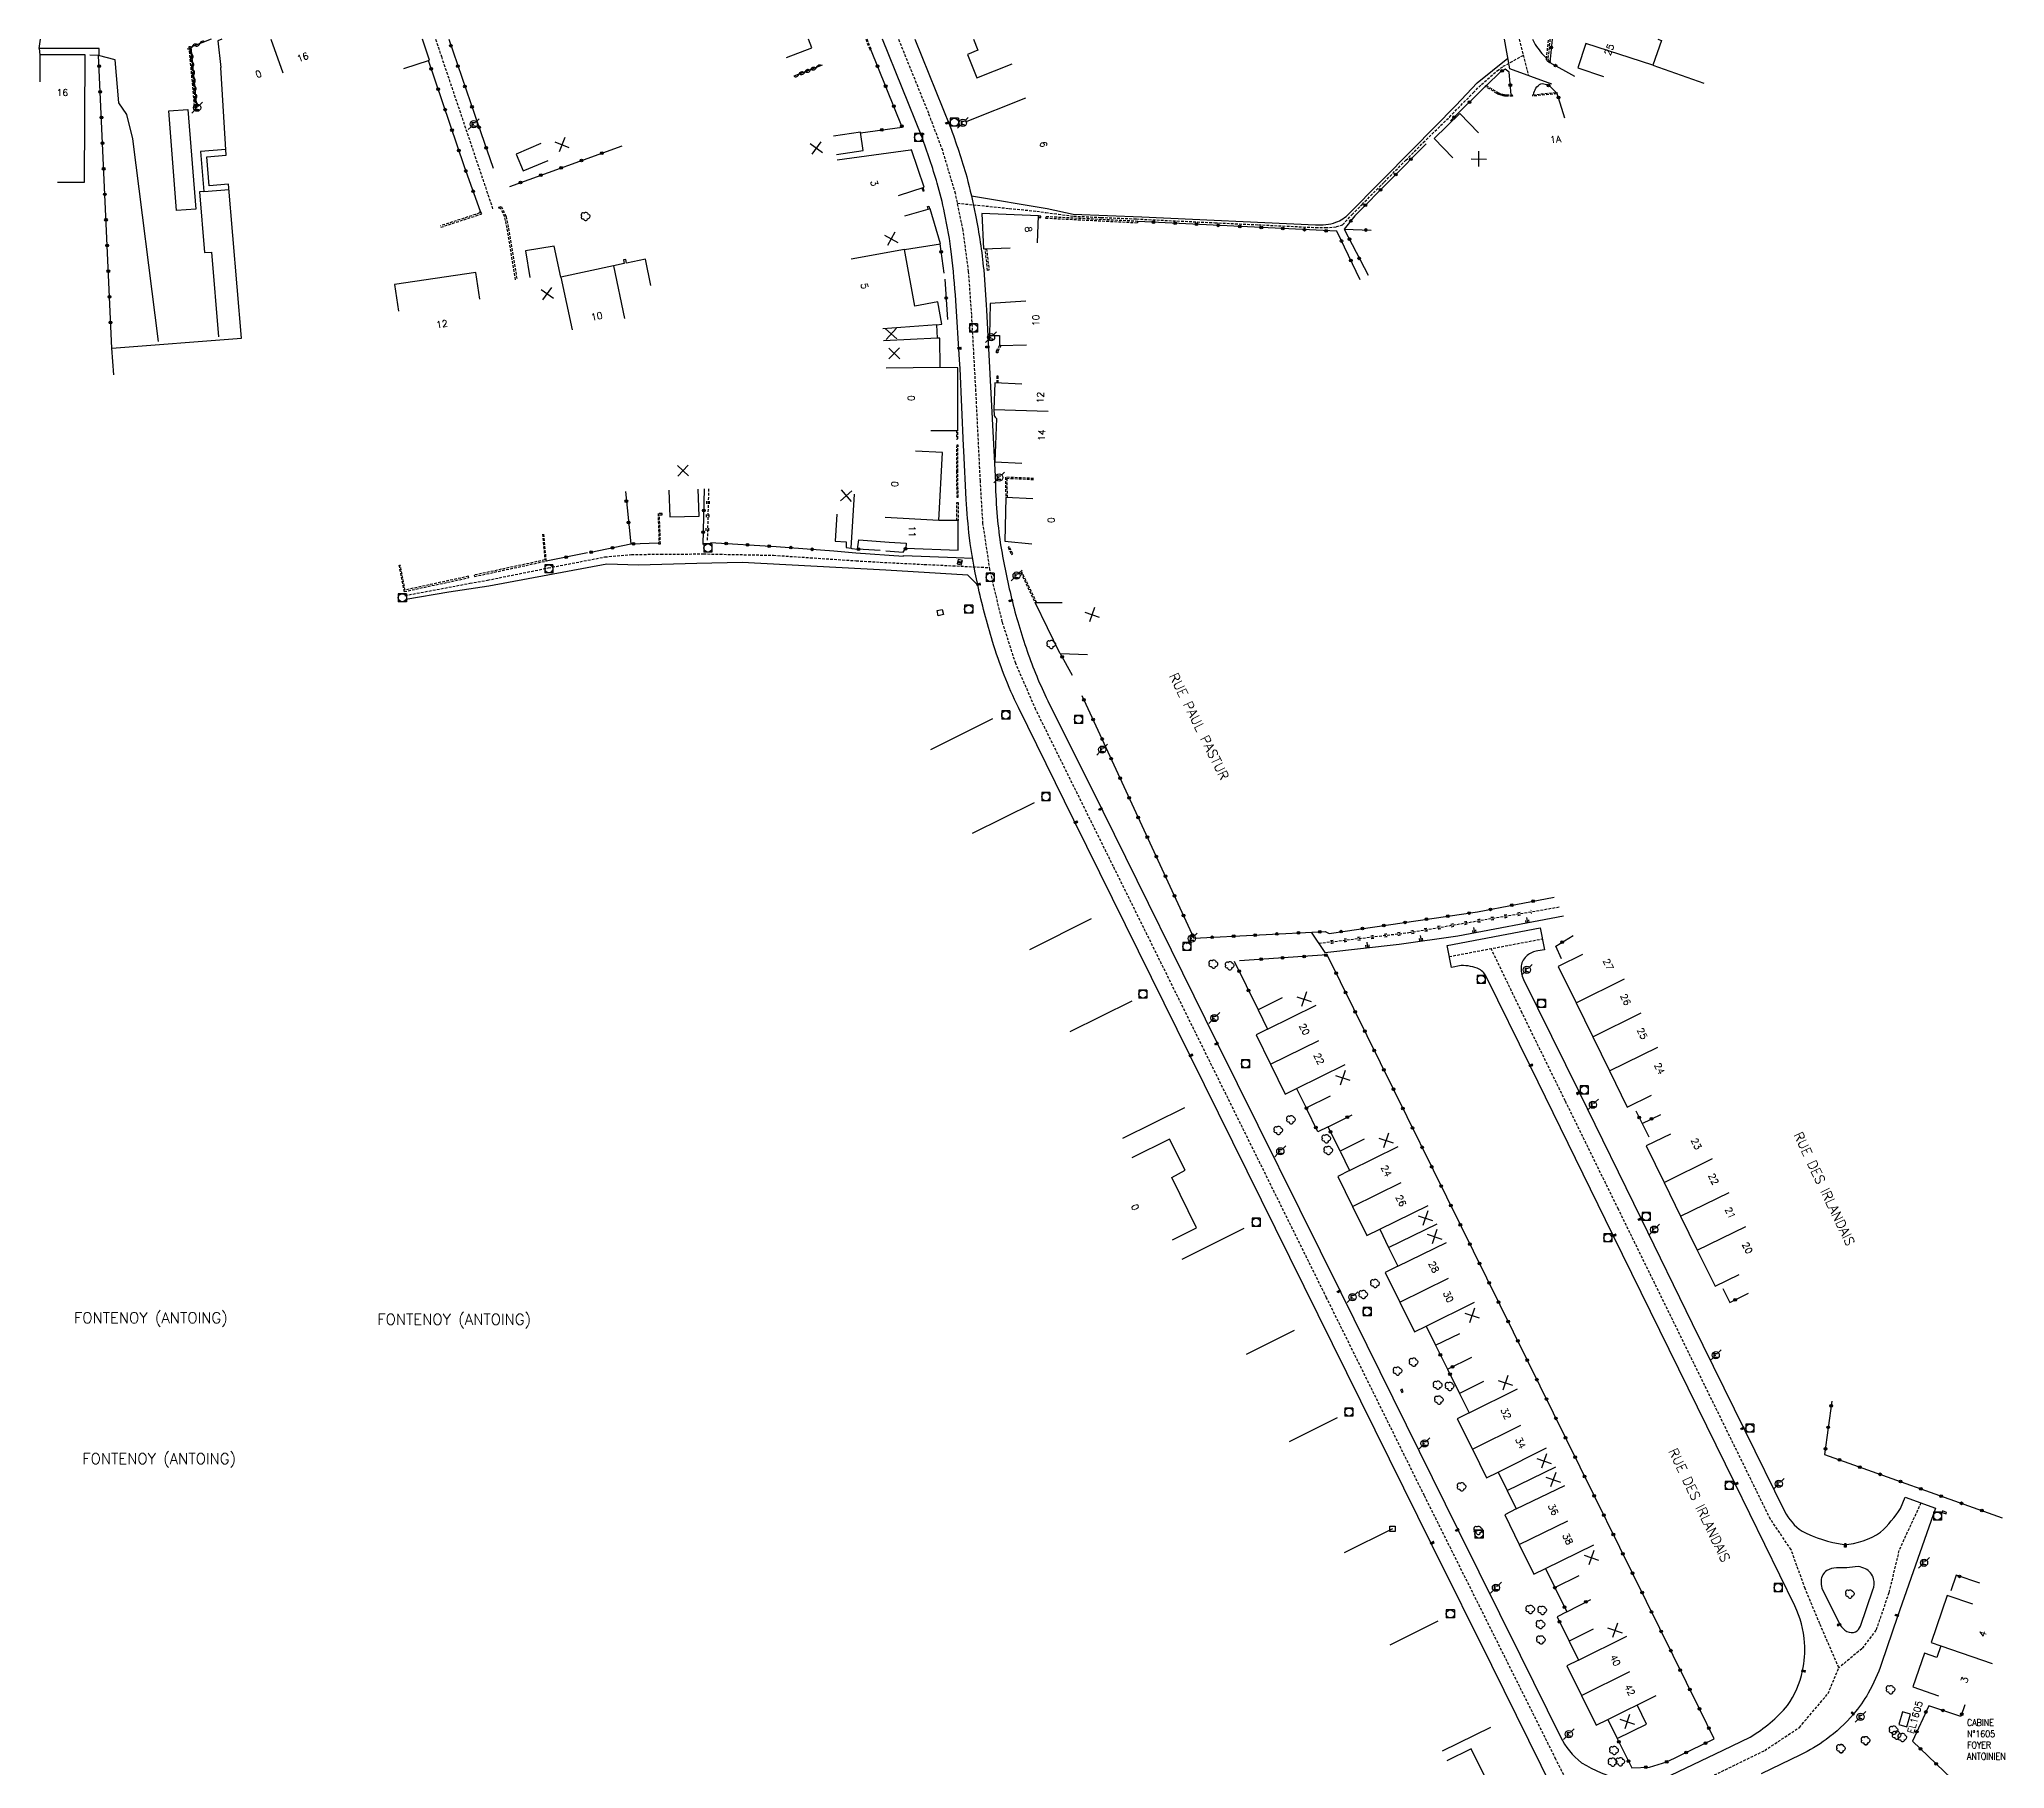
# Model space of a CAD drawing. Header units: millimetres. Extents: x 86000 to 86892, y 139360 to 140000.
# Drawn here: x 86450.6 to 86814.6, y 139679.6 to 140000 of the extents above; entities that cross this region are included whole.
import ezdxf
from ezdxf.enums import TextEntityAlignment as Align

# ---------------------------------------------------------------- set-up
doc = ezdxf.new("R2010")
doc.units = ezdxf.units.MM
doc.linetypes.add('DASHED', pattern=[0.75, 0.5, -0.25])
doc.layers.get('0').update_dxf_attribs({"linetype": 'CONTINUOUS'})
for name, color, linetype in [('W0001', 6, 'DASHED'), ('W0008', 7, 'CONTINUOUS'), ('W0100', 7, 'CONTINUOUS'), ('W0112', 1, 'DASHED'), ('W0211', 2, 'CONTINUOUS'), ('W0220', 5, 'DASHED'), ('W0300', 7, 'CONTINUOUS'), ('W0310', 3, 'CONTINUOUS'), ('W0322', 7, 'CONTINUOUS'), ('W0330', 7, 'CONTINUOUS'), ('W0334', 7, 'CONTINUOUS'), ('W0400', 7, 'CONTINUOUS'), ('W0420', 7, 'CONTINUOUS'), ('W0471', 7, 'CONTINUOUS'), ('W0980', 7, 'CONTINUOUS'), ('W0984', 7, 'CONTINUOUS'), ('W0989', 7, 'CONTINUOUS'), ('W0991', 7, 'CONTINUOUS'), ('W1102', 7, 'CONTINUOUS')]:
    doc.layers.add(name, color=color, linetype=linetype)
doc.styles.get("Standard").update_dxf_attribs({"font": 'romans.shx', "width": 0.85})

# ---------------------------------------------------------------- blocks, each defined once
blk = doc.blocks.new('T300')
for p, q in [((-0.8, 0.51), (-0.86, 0.34)), ((-0.86, 0.34), (-0.86, 0.17)), ((-0.86, 0.17), (-0.74, 0.06)), ((-0.69, 0.63), (-0.8, 0.51)), ((-0.8, -0.06), (-0.74, 0.06)), ((-0.74, 0.06), (-0.69, 0.11)), ((-0.57, 0.69), (-0.69, 0.63)), ((-0.46, 0.69), (-0.57, 0.69)), ((-0.29, 0.63), (-0.46, 0.69)), ((-0.29, 0.63), (-0.17, 0.74)), ((-0.23, 0.57), (-0.29, 0.63)), ((-0.17, 0.74), (-0.06, 0.8)), ((-0.06, 0.8), (0.06, 0.8)), ((0.06, 0.8), (0.23, 0.74)), ((0.23, 0.74), (0.34, 0.63)), ((0.34, 0.63), (0.4, 0.51)), ((0.46, 0.46), (0.34, 0.46)), ((0.4, 0.51), (0.4, 0.46)), ((0.57, 0.4), (0.46, 0.46)), ((0.57, 0.4), (0.69, 0.29)), ((0.69, 0.29), (0.74, 0.17)), ((0.74, 0.06), (0.69, -0.17)), ((0.74, 0.17), (0.74, 0.06)), ((-0.8, -0.17), (-0.8, -0.06)), ((-0.8, -0.23), (-0.8, -0.17)), ((-0.74, -0.34), (-0.8, -0.23)), ((-0.69, -0.4), (-0.74, -0.34)), ((-0.51, -0.46), (-0.69, -0.4)), ((-0.4, -0.46), (-0.51, -0.46)), ((-0.4, -0.46), (-0.34, -0.46)), ((-0.34, -0.46), (-0.34, -0.4)), ((-0.34, -0.51), (-0.34, -0.46)), ((-0.29, -0.63), (-0.34, -0.51)), ((-0.17, -0.74), (-0.29, -0.63)), ((-0.06, -0.8), (-0.17, -0.74)), ((0.06, -0.8), (-0.06, -0.8)), ((0.17, -0.74), (0.06, -0.8)), ((0.23, -0.69), (0.17, -0.74)), ((0.29, -0.46), (0.23, -0.46)), ((0.29, -0.63), (0.23, -0.69)), ((0.46, -0.4), (0.29, -0.46)), ((0.34, -0.51), (0.29, -0.63)), ((0.34, -0.51), (0.34, -0.46)), ((0.57, -0.34), (0.46, -0.4)), ((0.63, -0.29), (0.57, -0.34)), ((0.69, -0.17), (0.63, -0.29))]:
    blk.add_line(p, q)
blk = doc.blocks.new('T471')
for p, q in [((-0.333334, 0.333334), (-0.333334, -0.333334)), ((-0.333334, 0.333334), (0.333334, 0.333334)), ((-0.333334, 0), (0, 0)), ((0.500001, 0.500001), (1.000002, 1.000002)), ((-0.500001, -0.500001), (-1.000002, -1.000002)), ((-0.333334, -0.333334), (0.333334, -0.333334))]:
    blk.add_line(p, q)
blk.add_ellipse((0, 0), major_axis=(0.471405, 0.471405), ratio=1, start_param=5.4977871438, end_param=11.780972451)
blk = doc.blocks.new('T400')
for p, q in [((-0.15, 0.3), (0.15, 0.3)), ((-0.15, -0.25), (-0.15, 0.3)), ((-0.15, 0.15), (0.15, 0.15)), ((-0.15, 0), (0.15, 0)), ((0.15, 0.3), (0.15, -0.25)), ((-0.15, -0.15), (0.15, -0.15)), ((-0.15, -0.25), (-0.15, -0.3)), ((-0.15, -0.3), (0.15, -0.3)), ((0.15, -0.3), (0.15, -0.25))]:
    blk.add_line(p, q)
blk = doc.blocks.new('T420')
for p, q in [((0.75, 0.75), (-0.75, 0.75)), ((-0.75, 0.75), (-0.75, -0.75)), ((0.75, 0.75), (0.75, -0.75)), ((0.75, -0.75), (-0.75, -0.75))]:
    blk.add_line(p, q)
blk.add_ellipse((0, 0), major_axis=(-0.53, 0.53), ratio=1, start_param=3.926991, end_param=10.210176)
blk = doc.blocks.new('t112o')
at = {"color": 0, "linetype": 'Continuous'}
for p, q in [((-0.5, 0.5), (0.5, 0.5)), ((-0.5, -0.5), (-0.5, 0.5)), ((0.5, 0.5), (0.5, -0.5)), ((0.5, -0.5), (-0.5, -0.5))]:
    blk.add_line(p, q, dxfattribs=at)
blk = doc.blocks.new('t322o')
at = {"color": 0, "linetype": 'Continuous'}
for radius in [0.25, 0.15]:
    blk.add_circle((0, 0), radius, dxfattribs=at)
blk = doc.blocks.new('t991o')
at = {"color": 0, "linetype": 'Continuous'}
for p, q in [((-1, 1), (1, -1)), ((-1, -1), (1, 1))]:
    blk.add_line(p, q, dxfattribs=at)
blk = doc.blocks.new('t211o')
at = {"color": 0, "linetype": 'Continuous'}
for p, q in [((-0.29, 0.5), (-0.29, 0)), ((0, 1), (0, 0)), ((0.29, 0.5), (0.29, 0))]:
    blk.add_line(p, q, dxfattribs=at)
blk = doc.blocks.new('t310o')
at = {"color": 0, "linetype": 'Continuous'}
for centre, start, end in [((-0.5, 0.38), 216.8699, 323.1304), ((0.5, -0.37), 36.8699, 143.1303)]:
    blk.add_arc(centre, 0.625, start, end, dxfattribs=at)

msp = doc.modelspace()

# ---------------------------------------------------------------- linework, layer by layer
at = {"layer": 'W0001'}
for points in [[(86524, 140000), (86525.08, 139996.81), (86534.58, 139968.61)], [(86745.91, 139652.24), (86731.45, 139681.37), (86707.1, 139730.19), (86689.01, 139766.81), (86649.53, 139846.73), (86635.16, 139875.8), (86631.43, 139884.37), (86628.95, 139892.06), (86626.65, 139901.75), (86625.37, 139910.28), (86624.88, 139918.2), (86624.06, 139934.83), (86623.28, 139948.99), (86622.71, 139956.96), (86621.69, 139964.62), (86620.28, 139971.4), (86617.92, 139979.37), (86615.32, 139986.27), (86609.77, 140000)], [(86620.65, 139969.63), (86630.19, 139968.67), (86635.37, 139968.15), (86637.03, 139967.89), (86639.33, 139967.6), (86642.2, 139967.23), (86647.22, 139967), (86653.8, 139966.71), (86659.79, 139966.42), (86668.29, 139966.02), (86676.36, 139965.63), (86682.38, 139965.35), (86687, 139965.13), (86688.8, 139965.12), (86690.29, 139965.2), (86690.86, 139965.29), (86691.94, 139965.64), (86693.72, 139967.52), (86695.56, 139969.39), (86699.66, 139973.54), (86703.66, 139977.58), (86706.9, 139980.86), (86711.74, 139985.6), (86716.15, 139990.09), (86717.65, 139991.61), (86720.61, 139994.18), (86721.7, 139994.99), (86725.4, 139997.01)], [(86724.63, 140000), (86726.35, 139993.27)], [(86518.33, 139896.94), (86530.35, 139899.21), (86533.61, 139899.8), (86544.86, 139902.07), (86555.37, 139904.1), (86560.29, 139904.55), (86565.7, 139904.61), (86573.61, 139904.66), (86586.6, 139904.41), (86601.89, 139903.39), (86606.36, 139903.12), (86614.51, 139902.72), (86626.59, 139902.13)], [(86711.72, 139830.07), (86728.95, 139833.34)], [(86738.88, 139666.4), (86750.16, 139673.44), (86755.41, 139675.81), (86770.12, 139682.98), (86776.54, 139687.25), (86781.86, 139693.53), (86783.85, 139698.31), (86780.32, 139706.45), (86777.61, 139712.98), (86775, 139720.19), (86771.18, 139725.82), (86768.58, 139731.12), (86759.02, 139750.6), (86743.02, 139783.27), (86733.19, 139803.32), (86725.2, 139819.62), (86719.46, 139831.54)], [(86799.04, 139728.85), (86794.98, 139720.03), (86793.11, 139712.18), (86790.73, 139705.28), (86788.11, 139701.83), (86783.85, 139698.31)]]:
    msp.add_lwpolyline(points, dxfattribs=at)
at = {"layer": 'W0008'}
for points in [[(86461.71, 139997.14), (86461.7, 139998.29), (86450.63, 139998.32), (86450.88, 140000)], [(86485.18, 139979.6), (86480.5, 139979.24), (86481.07, 139971.77), (86480.31, 139971.72), (86481.19, 139960.53), (86482.53, 139960.58), (86483.82, 139944.85)]]:
    msp.add_lwpolyline(points, dxfattribs=at)
at = {"layer": 'W0008', "flags": 128}
for points in [[(86450.63, 139998.32), (86450.7, 139997.11)], [(86472.72, 139944), (86467.94, 139981.56), (86466.86, 139986.08), (86465.38, 139988.23), (86464.65, 139996.21), (86461.61, 139997.02)], [(86481.07, 139971.77), (86485.77, 139972.16)], [(86624.41, 139898.89), (86622.54, 139900.71), (86607.38, 139901.67), (86580.77, 139903.08), (86572.39, 139902.89), (86561.57, 139902.56), (86555.7, 139902.77), (86533.86, 139898.66), (86526.49, 139897.56), (86518.48, 139896.2)]]:
    msp.add_lwpolyline(points, dxfattribs=at)
for points in [[(86731.03, 139675.54), (86719.57, 139698.71), (86708.55, 139720.96), (86663.71, 139811.7), (86642.18, 139855.33), (86631.92, 139876.2, -0.0393), (86627.14, 139888.43, -0.0212), (86624.39, 139898.98, -0.024), (86622.87, 139907.66, -0.0138), (86622.28, 139914.76), (86621.81, 139923.76), (86621.76, 139924.69), (86621.15, 139939.02), (86621, 139940.61), (86620.35, 139951.59, 0.0115), (86619.55, 139960.17, 0.0215), (86618.26, 139967.87, 0.0171), (86616.9, 139973.32, 0.0147), (86614.06, 139981.98), (86606.77, 140000, 0.0506)], [(86612.77, 140000), (86619.26, 139983.96, -0.0177), (86622.35, 139974.51, -0.0193), (86623.98, 139967.4, -0.0235), (86625.5, 139957.3, -0.0108), (86626.01, 139949.84), (86627.66, 139917.89, 0.0142), (86628, 139911.53, 0.0124), (86628.68, 139906.03, 0.014587), (86630.66, 139896.41, 0.0246), (86633.55, 139886.66, 0.0314), (86637.37, 139877.47), (86647.56, 139857.03), (86668.62, 139814.29), (86691.61, 139767.85), (86713.34, 139723.82), (86724.81, 139700.62), (86732.29, 139685.51, 0.1099), (86736.21, 139680.72, 0.0669), (86743.74, 139677.46, 0.0657)], [(86730.71, 139991.69), (86722.95, 139994.51), (86721.91, 140000, 0.01)], [(86727.13, 140000, 0.034197), (86727.61, 139999.02, 0.060846), (86729.73, 139996.51)], [(86623.23, 139970.97), (86637.26, 139968.64), (86642.09, 139967.61), (86654.78, 139967.09), (86686.93, 139965.63, 0.1008), (86690.72, 139966.1, 0.1071), (86693.14, 139967.68), (86704.98, 139979.65), (86712.94, 139987.74), (86716.85, 139991.91), (86722.57, 139996.5)], [(86752.75, 139678.41), (86762.41, 139683.05), (86767.41, 139685.45, 0.0841), (86774.34, 139691.32, 0.1069), (86777.13, 139697.73, 0.0696), (86777.51, 139702.93, 0.0964), (86775.7, 139709.75), (86764.56, 139732.51), (86742.08, 139778.38), (86726.73, 139809.7), (86718.68, 139826.15, 0.1419), (86717.27, 139827.73, 0.1082), (86713.92, 139828.41), (86712.13, 139828.04), (86711.31, 139832.11), (86728.55, 139835.37), (86729.36, 139831.3), (86728.09, 139831.1, 0.1349), (86726.15, 139830.27, 0.1745), (86725.03, 139828.33, 0.155), (86725.48, 139825.82), (86735.81, 139804.8), (86747.22, 139781.5), (86756.72, 139762.1), (86766.45, 139742.23), (86773.79, 139727.33, 0.1206), (86777.03, 139723.59, 0.081), (86784.77, 139721.15, 0.142605), (86791.58, 139723.43, 0.063), (86795.27, 139727.84), (86796.11, 139729.91), (86801.73, 139727.88), (86794.74, 139707.78), (86791.75, 139699.09, -0.0489), (86789.31, 139693.62, -0.0436), (86786.55, 139689.73, -0.0601), (86781.51, 139685.02, -0.0449), (86776.73, 139682.18), (86769.48, 139678.67)]]:
    msp.add_lwpolyline(points, format="xyb", dxfattribs=at)
at = {"layer": 'W0008'}
msp.add_lwpolyline([(86479.62, 139968.53), (86479.62, 139968.53), (86476.06, 139968.26), (86476.06, 139968.26), (86474.64, 139986.73), (86478.15, 139987)], close=True, dxfattribs=at)
at = {"layer": 'W0008', "flags": 128}
msp.add_lwpolyline([(86784.1, 139706.22, 0.1144), (86785.34, 139705.03, 0.2248), (86786.96, 139704.96, 0.1906), (86787.83, 139706.03), (86790.16, 139712.75, 0.1489), (86790.29, 139714.79, 0.2024), (86788.79, 139716.64, 0.0657), (86787.43, 139717.07, -0.0244), (86785.3, 139716.82, -0.0216), (86783.39, 139716.83, 0.1143), (86781.62, 139716.31, 0.2165), (86780.55, 139714.45, 0.0806), (86780.73, 139713.08)], format="xyb", close=True, dxfattribs=at)
at = {"layer": 'W0100'}
for points in [[(86454.01, 139973.55), (86459.01, 139973.52), (86459.01, 139973.52), (86459.13, 139997.14), (86450.7, 139997.11), (86450.71, 139992.11)], [(86623.62, 140000), (86624.42, 139997.97), (86622.51, 139997.21), (86624.22, 139992.88), (86630.78, 139995.48)], [(86464.43, 139937.82), (86464.05, 139942.8), (86488.06, 139944.65), (86485.68, 139973.14), (86482.11, 139972.87), (86481.68, 139978.24), (86485.26, 139978.54), (86484.25, 139994.75), (86484.25, 139994.75), (86484.25, 139994.75)], [(86615.7, 139927.52), (86620.7, 139927.51), (86620.72, 139939.11), (86617.47, 139939.18), (86617.41, 139944.6), (86616.94, 139944.6), (86616.81, 139947.09), (86617.77, 139947.23), (86617.04, 139951.34), (86612.77, 139950.57), (86610.83, 139961.08), (86617.48, 139962.12), (86615.61, 139968.62), (86610.81, 139967.25)], [(86644.75, 139885.94), (86639.75, 139886.13), (86639.58, 139886.27), (86635.02, 139895.64), (86640.02, 139895.65)], [(86808.66, 139710.06), (86803.92, 139711.67), (86800.97, 139703.01), (86802.76, 139702.39), (86802, 139700.22), (86799.73, 139701), (86797.57, 139694.76), (86802.3, 139693.13)], [(86738.38, 139705.46), (86733.89, 139703.25), (86735.63, 139699.73), (86733.48, 139698.67), (86736.18, 139693.17), (86738.89, 139687.68), (86741.06, 139688.75), (86742.81, 139685.21), (86748.23, 139687.88), (86746.48, 139691.43)]]:
    msp.add_lwpolyline(points, dxfattribs=at)
at = {"layer": 'W0100', "flags": 128}
for points in [[(86484.42, 140000), (86483.71, 139999.72), (86484.25, 139994.75)], [(86588.98, 139996.63), (86593.65, 139998.44), (86593.04, 140000)], [(86750.36, 140000), (86751.04, 139999.78), (86749.41, 139995.21), (86737.02, 139999.19), (86735.53, 139994.7), (86740.27, 139993.13)], [(86717.14, 139982.66), (86713.67, 139986.25), (86708.9, 139981.65), (86712.38, 139978.05)], [(86598.22, 139978.67), (86603.16, 139979.41), (86602.66, 139982.78), (86597.71, 139982.04)], [(86543.52, 139980.67), (86538.91, 139978.73), (86540.23, 139975.61), (86544.83, 139977.56)], [(86609.72, 139971.03), (86614.46, 139972.63), (86612.14, 139979.5), (86611.95, 139979.44), (86598.38, 139977.6)], [(86635.49, 139962.32), (86635.67, 139967.32), (86625.15, 139967.7), (86625.44, 139961.16), (86630.43, 139961.38)], [(86563.88, 139954.36), (86562.87, 139959.26), (86559.38, 139958.54), (86559.25, 139959.22), (86558.79, 139959.12), (86558.93, 139958.45), (86556.95, 139958.04), (86547.2, 139955.96), (86545.98, 139961.67), (86540.65, 139960.8), (86541.46, 139955.86)], [(86532.22, 139951.83), (86531.49, 139956.78), (86516.41, 139954.55), (86517.14, 139949.61)], [(86633.3, 139951.49), (86626.72, 139951.03), (86626.6, 139945.15), (86628.4, 139945.11), (86628.43, 139943.3), (86633.43, 139943.38)], [(86598.28, 139912.04), (86597.97, 139907.05), (86600.05, 139906.92), (86600.01, 139905.87), (86600.97, 139905.74), (86601.07, 139905.65), (86602.11, 139905.54), (86602.39, 139907.26), (86608.02, 139906.86), (86611.12, 139906.68), (86611.09, 139905.73), (86620.77, 139905.37), (86620.76, 139910.87), (86617.22, 139910.86), (86617.87, 139923.45), (86612.88, 139923.7)], [(86567.23, 139916.5), (86567.39, 139911.5), (86572.81, 139911.67), (86572.65, 139916.67)], [(86634.58, 139914.84), (86629.58, 139915.08), (86629.43, 139907.05), (86634.41, 139906.52)], [(86736.37, 139830.43), (86731.88, 139828.23), (86735.18, 139821.5), (86738.28, 139815.2), (86741.37, 139808.9), (86744.67, 139802.19), (86749.16, 139804.39)], [(86680.79, 139822.4), (86676.31, 139820.18), (86678.08, 139816.61), (86675.93, 139815.55), (86678.62, 139810.1), (86681.33, 139804.6), (86683.45, 139805.65), (86685.23, 139802.04), (86689.71, 139804.25)], [(86752.66, 139797.19), (86748.18, 139794.98), (86751.49, 139788.23), (86754.56, 139781.97), (86756.1, 139778.82), (86757.64, 139775.67), (86760.93, 139768.99), (86765.42, 139771.19)], [(86660.44, 139777.57), (86664.93, 139779.78), (86660.32, 139789.15), (86662.8, 139790.46), (86659.93, 139796.26), (86652.91, 139792.78)], [(86695.97, 139796.22), (86691.49, 139794), (86693.26, 139790.43), (86691.07, 139789.34), (86693.82, 139783.79), (86696.47, 139778.38), (86698.83, 139779.54), (86700.49, 139776.15), (86702.21, 139772.68), (86699.87, 139771.53), (86702.57, 139766.06), (86705.26, 139760.55), (86707.43, 139761.61), (86709.18, 139758.05), (86713.67, 139760.25)], [(86718.06, 139751.33), (86713.58, 139749.11), (86715.37, 139745.52), (86713.2, 139744.44), (86715.99, 139738.82), (86718.62, 139733.51), (86720.79, 139734.57), (86722.46, 139731.15), (86724.12, 139727.72), (86721.99, 139726.65), (86724.68, 139721.15), (86727.38, 139715.66), (86729.52, 139716.72), (86731.28, 139713.16), (86735.76, 139715.37)], [(86716.62, 139670.35), (86721.09, 139672.57), (86715.75, 139683.31), (86711.27, 139681.09)]]:
    msp.add_lwpolyline(points, dxfattribs=at)
for points in [[(86518.11, 139994.57), (86522.86, 139996.15), (86521.57, 140000, 0.3097)], [(86632.56, 139936.09), (86627.57, 139936.37), (86627.41, 139931.41), (86627.43, 139930.35, 0.1879), (86627.61, 139929.98, 0.0598), (86627.9, 139929.77), (86627.59, 139921.73), (86632.58, 139921.5)]]:
    msp.add_lwpolyline(points, format="xyb", dxfattribs=at)
msp.add_lwpolyline([(86797.14, 139689.68), (86795.63, 139690.12), (86794.96, 139687.78), (86796.47, 139687.34)], close=True, dxfattribs=at)
at = {"layer": 'W0112'}
for points in [[(86479.62, 139987.46), (86478.63, 139998.6), (86478.33, 139998.58), (86479.32, 139987.43)], [(86723.4, 139989.48), (86722.33, 139989.47), (86722.18, 139989.47), (86722.01, 139989.48), (86721.86, 139989.5), (86721.7, 139989.53), (86721.54, 139989.56), (86721.33, 139989.62), (86721.12, 139989.69), (86720.91, 139989.77), (86720.71, 139989.86), (86720.52, 139989.97), (86718.37, 139991.27), (86718.5, 139991.49), (86720.64, 139990.18), (86720.82, 139990.08), (86721.01, 139990), (86721.2, 139989.92), (86721.4, 139989.86), (86721.6, 139989.81), (86721.75, 139989.78), (86721.89, 139989.75), (86722.04, 139989.73), (86722.19, 139989.72), (86722.33, 139989.72), (86723.39, 139989.73)], [(86731.64, 139989.91), (86727.18, 139989.48), (86727.16, 139989.73), (86731.61, 139990.15)], [(86654.06, 139966.27), (86636.98, 139967.12), (86636.97, 139966.87), (86654.05, 139966.02)], [(86620.77, 139915.17), (86620.69, 139919.97), (86620.75, 139924.8), (86620.5, 139924.8), (86620.44, 139919.96), (86620.52, 139915.16)], [(86565.3, 139906.53), (86565.64, 139906.54), (86565.46, 139911.91), (86565.94, 139911.91), (86565.94, 139912.16), (86565.2, 139912.15), (86565.38, 139906.78), (86565.29, 139906.77)], [(86630.87, 139904.69), (86630.24, 139905.99), (86630.02, 139905.88), (86630.64, 139904.58)]]:
    msp.add_lwpolyline(points, close=True, dxfattribs=at)
for points in [[(86603.66, 140000), (86604.43, 139998.05), (86604.66, 139998.15)], [(86604.66, 139998.15), (86603.93, 140000)], [(86730.28, 139995.63), (86730.21, 139995.69), (86730.13, 139995.75), (86730.06, 139995.81), (86729.98, 139995.88), (86729.91, 139995.96), (86729.85, 139996.03), (86729.79, 139996.11), (86729.74, 139996.19), (86729.72, 139996.28), (86729.71, 139996.37), (86730.11, 140000)], [(86730.36, 140000), (86729.97, 139996.36), (86729.97, 139996.32), (86729.98, 139996.29), (86730, 139996.24), (86730.04, 139996.18), (86730.1, 139996.12), (86730.16, 139996.06), (86730.22, 139996), (86730.29, 139995.94), (86730.36, 139995.88), (86730.44, 139995.82), (86730.28, 139995.63)], [(86614.04, 139972.49), (86614.25, 139971.87), (86614.49, 139971.95), (86614.28, 139972.57)], [(86524.97, 139965.19), (86531.49, 139967.31), (86532.57, 139967.68), (86532.35, 139968.08), (86532.13, 139967.96), (86532.21, 139967.82), (86531.41, 139967.55), (86524.89, 139965.43)], [(86538.82, 139955.43), (86537.26, 139964.99), (86536.81, 139967.09), (86536.05, 139968.72), (86535.78, 139968.63), (86535.7, 139968.87), (86536.18, 139969.03), (86537.05, 139967.17), (86537.51, 139965.03), (86539.07, 139955.47)], [(86615.24, 139968.52), (86615.09, 139969.04), (86615.33, 139969.11), (86615.48, 139968.58)], [(86635.66, 139966.97), (86636.08, 139966.96), (86636.09, 139967.21), (86635.67, 139967.22)], [(86626.03, 139961.18), (86626.48, 139957.22), (86626.23, 139957.19), (86625.78, 139961.17)], [(86628.71, 139943.31), (86628.14, 139942.19), (86628.14, 139941.89), (86627.89, 139941.89), (86627.89, 139942.26), (86628.43, 139943.3)], [(86628.16, 139936.34), (86628.2, 139937.6), (86627.95, 139937.61), (86627.91, 139936.35)], [(86620.45, 139927.51), (86620.46, 139925.94), (86620.71, 139925.95), (86620.7, 139927.51)], [(86634.75, 139918.63), (86629.54, 139918.88), (86629.58, 139915.08)], [(86634.74, 139918.39), (86629.8, 139918.62), (86629.83, 139915.07)], [(86620.51, 139910.87), (86620.53, 139914.18), (86620.78, 139914.18), (86620.76, 139910.87)], [(86543.81, 139908.3), (86544.25, 139903.54), (86531.16, 139900.73), (86531.22, 139900.48), (86544.51, 139903.34), (86544.06, 139908.32)], [(86517.2, 139902.57), (86518.18, 139897.67), (86530.17, 139900.26), (86530.12, 139900.51), (86518.38, 139897.97), (86517.45, 139902.62)], [(86635.3, 139895.64), (86632.6, 139901.26), (86632.38, 139901.16), (86635.02, 139895.64)]]:
    msp.add_lwpolyline(points, dxfattribs=at)
at = {"layer": 'W0211', "flags": 128}
msp.add_lwpolyline([(86686.15, 139834.58), (86688.69, 139830.81), (86702.42, 139832.39), (86713.3, 139833.88), (86732.86, 139837.58)], dxfattribs=at)
at = {"layer": 'W0220'}
for p, q in [((86574.56, 139916.7), (86574.31, 139907)), ((86574.24, 139914.21), (86574.25, 139914.46)), ((86574.24, 139913.96), (86574.24, 139914.21)), ((86574.74, 139914.2), (86574.75, 139914.45)), ((86574.74, 139913.95), (86574.74, 139914.2)), ((86574.11, 139909.21), (86574.12, 139909.46)), ((86574.17, 139911.46), (86574.18, 139911.71)), ((86574.18, 139911.71), (86574.19, 139911.96)), ((86574.61, 139909.2), (86574.62, 139909.45)), ((86574.67, 139911.45), (86574.68, 139911.7)), ((86574.68, 139911.7), (86574.69, 139911.95)), ((86574.11, 139908.96), (86574.11, 139909.21)), ((86574.61, 139908.95), (86574.61, 139909.2)), ((86704.22, 139834.51), (86732.04, 139839.25)), ((86714.47, 139836.51), (86714.72, 139836.55)), ((86714.72, 139836.55), (86714.96, 139836.59)), ((86716.94, 139836.93), (86717.18, 139836.97)), ((86717.18, 139836.97), (86717.43, 139837.01)), ((86719.4, 139837.35), (86719.65, 139837.39)), ((86719.48, 139836.86), (86719.73, 139836.9)), ((86719.65, 139837.39), (86719.89, 139837.43)), ((86719.73, 139836.9), (86719.98, 139836.94)), ((86721.86, 139837.77), (86722.11, 139837.81)), ((86721.95, 139837.28), (86722.2, 139837.32)), ((86722.11, 139837.81), (86722.36, 139837.85)), ((86722.2, 139837.32), (86722.44, 139837.36)), ((86724.33, 139838.19), (86724.58, 139838.23)), ((86724.41, 139837.7), (86724.66, 139837.74)), ((86724.58, 139838.23), (86724.82, 139838.28)), ((86724.66, 139837.74), (86724.91, 139837.78)), ((86726.79, 139838.61), (86726.9, 139838.63)), ((86726.88, 139838.12), (86726.98, 139838.14)), ((86687.53, 139832.53), (86704.22, 139834.51)), ((86689.73, 139833.04), (86689.98, 139833.07)), ((86689.98, 139833.07), (86690.23, 139833.1)), ((86692.22, 139833.33), (86692.47, 139833.36)), ((86692.47, 139833.36), (86692.71, 139833.39)), ((86692.52, 139832.87), (86692.77, 139832.9)), ((86694.7, 139833.63), (86694.95, 139833.66)), ((86694.76, 139833.13), (86695.01, 139833.16)), ((86694.95, 139833.66), (86695.2, 139833.69)), ((86695.01, 139833.16), (86695.25, 139833.19)), ((86697.18, 139833.92), (86697.43, 139833.95)), ((86697.24, 139833.43), (86697.49, 139833.46)), ((86697.43, 139833.95), (86697.68, 139833.98)), ((86697.49, 139833.46), (86697.74, 139833.48)), ((86699.66, 139834.22), (86699.91, 139834.25)), ((86699.72, 139833.72), (86699.97, 139833.75)), ((86699.91, 139834.25), (86700.16, 139834.28)), ((86699.97, 139833.75), (86700.22, 139833.78)), ((86702.15, 139834.51), (86702.4, 139834.54)), ((86702.21, 139834.01), (86702.45, 139834.04)), ((86702.4, 139834.54), (86702.64, 139834.57)), ((86702.45, 139834.04), (86702.7, 139834.07)), ((86704.61, 139834.83), (86704.86, 139834.87)), ((86704.7, 139834.33), (86704.94, 139834.37)), ((86704.86, 139834.87), (86705.11, 139834.91)), ((86704.94, 139834.37), (86705.19, 139834.42)), ((86707.08, 139835.25), (86707.32, 139835.29)), ((86707.16, 139834.75), (86707.41, 139834.8)), ((86707.32, 139835.29), (86707.57, 139835.33)), ((86707.41, 139834.8), (86707.66, 139834.84)), ((86709.54, 139835.67), (86709.79, 139835.71)), ((86709.63, 139835.17), (86709.87, 139835.22)), ((86709.79, 139835.71), (86710.04, 139835.75)), ((86709.87, 139835.22), (86710.12, 139835.26)), ((86712.01, 139836.09), (86712.25, 139836.13)), ((86712.09, 139835.59), (86712.34, 139835.64)), ((86712.25, 139836.13), (86712.5, 139836.17)), ((86712.34, 139835.64), (86712.58, 139835.68)), ((86714.56, 139836.02), (86714.8, 139836.06)), ((86714.8, 139836.06), (86715.05, 139836.1)), ((86717.02, 139836.44), (86717.27, 139836.48)), ((86717.27, 139836.48), (86717.51, 139836.52)), ((86689.79, 139832.54), (86690.04, 139832.57)), ((86690.04, 139832.57), (86690.29, 139832.6)), ((86692.28, 139832.84), (86692.52, 139832.87))]:
    msp.add_line(p, q, dxfattribs=at)
at = {"layer": 'W0310', "flags": 128}
msp.add_lwpolyline([(86482.46, 140000), (86478.69, 139998.56), (86479.71, 139987.59)], dxfattribs=at)
at = {"layer": 'W0310'}
msp.add_lwpolyline([(86595.59, 139995.19), (86590.34, 139993.15)], dxfattribs=at)
at = {"layer": 'W0322'}
msp.add_line((86671.87, 139829.23), (86676.31, 139820.18), dxfattribs=at)
at = {"layer": 'W0322', "flags": 128}
for points in [[(86464.05, 139942.8), (86461.61, 139997.02), (86459.96, 139997.03)], [(86526.44, 140000), (86531.27, 139985.95), (86534.69, 139976.13)], [(86602.67, 139982.7), (86610.4, 139983.72), (86604.61, 139998.13)], [(86730.75, 140000), (86730.34, 139995.71), (86734.89, 139993.16)], [(86532.35, 139968.08), (86529.34, 139976.4), (86522.68, 139996.09)], [(86723.17, 139989.73), (86722.83, 139993.89), (86722.06, 139994.48), (86721.21, 139993.94), (86718.59, 139991.43)], [(86718.38, 139991.26), (86711.95, 139984.9)], [(86537.74, 139972.74), (86558.56, 139980.26)], [(86707.42, 139980.64), (86694.21, 139967.3), (86692.28, 139964.84), (86696.67, 139956.27)], [(86695.23, 139955.42), (86690.89, 139964.43), (86654.06, 139966.27)], [(86618.17, 139956.65), (86617.42, 139962.11)], [(86618.84, 139948.07), (86618.34, 139955.59)], [(86573.77, 139916.7), (86573.5, 139906.4)], [(86574.92, 139906.79), (86587.1, 139906.02), (86597.75, 139905.21)], [(86607.37, 139905.23), (86610.6, 139904.97), (86611.09, 139905.73)], [(86643.7, 139878.44), (86664.44, 139833.46), (86688.75, 139834.71), (86689.47, 139834.36), (86716.96, 139838.35), (86731.14, 139841.09)], [(86742.81, 139685.21), (86745.49, 139679.75), (86748.79, 139679.91), (86752.02, 139680.89), (86760.78, 139685.12), (86758.09, 139690.58), (86689.09, 139830.36), (86672.87, 139829.3)], [(86746.28, 139801.47), (86747.45, 139799.14), (86748.68, 139796.66)], [(86762.37, 139768.59), (86763.67, 139765.99), (86767.14, 139767.69)], [(86709.18, 139758.05), (86711.41, 139753.61), (86713.58, 139749.11)], [(86782.54, 139747.72), (86781.22, 139737.81), (86814.11, 139726.08)], [(86731.28, 139713.16), (86733.46, 139708.68), (86731.68, 139707.77), (86733.89, 139703.24)], [(86809.98, 139713.95), (86805.57, 139715.45), (86804.59, 139712.56)], [(86807.2, 139691.43), (86806.46, 139689.28), (86800.5, 139691.27), (86797.5, 139684.69), (86804.75, 139677.75)]]:
    msp.add_lwpolyline(points, dxfattribs=at)
msp.add_lwpolyline([(86727.32, 139989.74, -0.241459), (86728.67, 139991.77, -0.2286), (86730.58, 139991.05), (86731.52, 139990.15)], format="xyb", dxfattribs=at)
at = {"layer": 'W0322'}
for points in [[(86733.14, 139985.39), (86731.61, 139990.15)], [(86692.28, 139964.84), (86697.27, 139964.63)], [(86559.15, 139916.24), (86560.16, 139906.5)], [(86552.78, 139904.97), (86560.16, 139906.5), (86565.29, 139906.69)], [(86552.13, 139904.85), (86544.51, 139903.34)], [(86606.32, 139905.27), (86602.11, 139905.54)], [(86641.97, 139882.11), (86639.75, 139886.13)], [(86732.48, 139829.64), (86731.42, 139832.02), (86734.64, 139833.95)], [(86691.49, 139794), (86689.26, 139798.54), (86687.4, 139797.62), (86685.23, 139802.04)], [(86689.26, 139798.54), (86693.73, 139800.74)], [(86747.45, 139799.14), (86750.9, 139800.82)], [(86711.41, 139753.61), (86715.89, 139755.84)], [(86733.46, 139708.68), (86737.93, 139710.97)]]:
    msp.add_lwpolyline(points, dxfattribs=at)
at = {"layer": 'W0330'}
for points in [[(86622.13, 139984.72), (86633.3, 139989.14)], [(86627.13, 139874.08), (86615.67, 139868.38)], [(86634.82, 139858.54), (86623.35, 139852.84)], [(86645.42, 139837.03), (86633.96, 139831.33)], [(86652.94, 139821.81), (86641.48, 139816.11)], [(86662.66, 139802.04), (86651.2, 139796.33)], [(86673.68, 139779.66), (86662.21, 139773.96)], [(86683.01, 139760.78), (86674.09, 139756.35)], [(86690.97, 139744.61), (86682.06, 139740.17)], [(86701.18, 139724.05), (86692.27, 139719.61)], [(86709.61, 139706.95), (86700.7, 139702.52)], [(86719.32, 139687.26), (86710.41, 139682.83)]]:
    msp.add_lwpolyline(points, dxfattribs=at)
at = {"layer": 'W0334', "flags": 128}
msp.add_lwpolyline([(86597.75, 139905.21), (86601.83, 139904.83), (86610.66, 139904.23), (86610.68, 139904.35), (86620.4, 139904.02), (86623.43, 139903.87)], dxfattribs=at)
for points in [[(86620.8, 139903.61), (86620.58, 139902.84), (86621.33, 139902.64), (86621.56, 139903.42)], [(86702.67, 139749.81), (86702.91, 139749.3), (86703.2, 139749.43), (86702.96, 139749.94)], [(86803.8, 139727.1), (86803.06, 139727.36), (86802.97, 139727.07), (86803.71, 139726.81)]]:
    msp.add_lwpolyline(points, close=True, dxfattribs=at)
at = {"layer": 'W1102'}
for p, q in [((86493.52, 140000), (86495.74, 139993.78)), ((86749.41, 139995.21), (86758.83, 139991.86)), ((86610.83, 139961.08), (86600.99, 139959.27)), ((86556.95, 139958.04), (86558.96, 139948.25)), ((86547.2, 139955.96), (86549.29, 139946.18)), ((86616.81, 139947.09), (86606.84, 139946.38)), ((86616.94, 139944.6), (86606.95, 139944.12)), ((86617.47, 139939.18), (86607.47, 139939.08)), ((86627.41, 139931.41), (86637.41, 139931.09)), ((86600.97, 139905.74), (86601.6, 139915.72)), ((86617.22, 139910.86), (86607.23, 139911.38)), ((86735.18, 139821.5), (86744.16, 139825.91)), ((86678.08, 139816.61), (86687.04, 139821.05)), ((86738.28, 139815.2), (86747.26, 139819.61)), ((86678.62, 139810.1), (86687.58, 139814.54)), ((86741.37, 139808.9), (86750.35, 139813.3)), ((86683.45, 139805.65), (86692.42, 139810.07)), ((86693.26, 139790.43), (86702.22, 139794.87)), ((86751.49, 139788.23), (86760.47, 139792.64)), ((86693.82, 139783.79), (86702.78, 139788.22)), ((86754.56, 139781.97), (86763.54, 139786.37)), ((86698.83, 139779.54), (86707.8, 139783.95)), ((86700.49, 139776.15), (86709.47, 139780.57)), ((86757.64, 139775.67), (86766.63, 139780.07)), ((86702.21, 139772.68), (86711.18, 139777.09)), ((86702.57, 139766.06), (86711.54, 139770.47)), ((86707.43, 139761.61), (86716.41, 139766.02)), ((86715.37, 139745.52), (86724.32, 139749.96)), ((86715.99, 139738.82), (86724.94, 139743.26)), ((86720.79, 139734.57), (86729.74, 139739.02)), ((86722.46, 139731.15), (86731.44, 139735.56)), ((86724.12, 139727.72), (86733.13, 139732.07)), ((86724.68, 139721.15), (86733.66, 139725.54)), ((86729.52, 139716.72), (86738.51, 139721.11)), ((86735.63, 139699.73), (86744.6, 139704.15)), ((86802.76, 139702.39), (86812.21, 139699.12)), ((86736.18, 139693.17), (86745.15, 139697.6)), ((86741.06, 139688.75), (86750.03, 139693.18))]:
    msp.add_line(p, q, dxfattribs=at)

# ---------------------------------------------------------------- block references
at = {"layer": 'W0112', "rotation": 13.67363495272517}
msp.add_blockref('t112o', (86617.46, 139893.78), dxfattribs=at)
at = {"layer": 'W0112'}
msp.add_blockref('t112o', (86701.18, 139724.05), dxfattribs=at)
at = {"layer": 'W0211'}
for p, rotation in [((86726.19, 139836.32), 10.71112315093938), ((86706.48, 139832.95), 7.818120739708754), ((86716.37, 139834.46), 10.71112315093938), ((86696.56, 139831.71), 6.566251225303269)]:
    msp.add_blockref('t211o', p, dxfattribs=dict(at, rotation=rotation))
at = {"layer": 'W0300'}
for p in [(86551.8, 139967.16), (86638.04, 139887.89), (86668.08, 139828.64), (86671.08, 139828.36), (86682.45, 139799.83), (86680.1, 139797.84), (86688.97, 139796.31), (86689.36, 139794.13), (86695.82, 139767.44), (86698.01, 139769.48), (86702.16, 139753.26), (86705.14, 139754.9), (86709.62, 139750.64), (86711.82, 139750.44), (86709.83, 139747.9), (86714.04, 139731.81), (86717.11, 139723.76), (86726.76, 139709.11), (86728.99, 139708.94), (86785.93, 139711.96), (86728.64, 139706.3), (86728.74, 139703.45), (86793.47, 139694.24), (86794.04, 139686.72), (86742.27, 139682.96), (86784.28, 139683.33), (86784.28, 139683.31), (86788.84, 139684.8), (86788.85, 139684.78), (86794.59, 139685.8), (86795.65, 139685.37), (86742, 139680.81), (86743.41, 139680.88)]:
    msp.add_blockref('T300', p, dxfattribs=at)
at = {"layer": 'W0310'}
for p, rotation in [((86478.96, 139998.66), 200.8779259111018), ((86478.8, 139997.35), 275.3550047479271), ((86478.94, 139995.86), 275.3550047479271), ((86480.36, 139999.2), 200.8779259111018), ((86479.08, 139994.37), 275.3550047479271), ((86479.22, 139992.87), 275.3550047479271), ((86591.28, 139993.52), 201.2047977994035), ((86592.36, 139993.93), 201.2047977994035), ((86593.44, 139994.35), 201.2047977994035), ((86594.51, 139994.77), 201.2047977994035), ((86479.36, 139991.38), 275.3550047479271), ((86479.5, 139989.89), 275.3550047479271), ((86479.64, 139988.39), 275.3550047479271)]:
    msp.add_blockref('t310o', p, dxfattribs=dict(at, rotation=rotation))
at = {"layer": 'W0322'}
for p, rotation in [((86526.85, 139998.82), 288.9676798602289), ((86730.6, 139998.48), 264.5170782062376), ((86461.7, 139995), 92.57289971524158), ((86523.2, 139994.54), 108.7056459601578), ((86528.15, 139995.03), 288.9676798602289), ((86605.85, 139995.03), 111.9004971713755), ((86721.52, 139994.14), 212.344063379116), ((86731.4, 139995.12), 330.7431990630004), ((86461.91, 139990.26), 92.57289971524158), ((86524.48, 139990.75), 108.7056459601578), ((86529.45, 139991.25), 288.9676798602289), ((86607.35, 139991.32), 111.9004971713755), ((86723.02, 139991.5), 94.62067209149451), ((86730.08, 139991.45), 329.227112366836), ((86731.92, 139989.2), 107.7769540219602), ((86462.13, 139985.51), 92.57289971524158), ((86525.77, 139986.96), 108.7056459601578), ((86530.75, 139987.47), 288.9676798602289), ((86608.84, 139987.61), 111.9004971713755), ((86712.61, 139985.55), 224.7095433934032), ((86715.45, 139988.36), 224.7095433934032), ((86527.05, 139983.17), 108.7056459601578), ((86532.06, 139983.69), 289.2067223546848), ((86606.64, 139983.22), 7.507795016763116), ((86610.33, 139983.9), 111.9004971713755), ((86462.34, 139980.76), 92.57289971524158), ((86528.33, 139979.38), 108.7056459601578), ((86533.37, 139979.91), 289.2067223546848), ((86554.8, 139978.9), 19.87591826893055), ((86462.55, 139976.02), 92.57289971524158), ((86529.63, 139975.6), 109.8799826393252), ((86543.51, 139974.82), 19.87591826893055), ((86547.27, 139976.18), 19.87591826893055), ((86551.04, 139977.54), 19.87591826893055), ((86701.79, 139974.96), 225.289509622901), ((86704.61, 139977.8), 225.289509622901), ((86462.77, 139971.27), 92.57289971524158), ((86530.99, 139971.84), 109.8799826393252), ((86539.75, 139973.46), 19.87591826893055), ((86698.98, 139972.12), 225.289509622901), ((86696.17, 139969.27), 225.289509622901), ((86462.98, 139966.53), 92.57289971524158), ((86656.94, 139966.13), 177.1389495007309), ((86660.93, 139965.93), 177.1389495007309), ((86664.93, 139965.73), 177.1389495007309), ((86668.92, 139965.53), 177.1389495007309), ((86672.92, 139965.33), 177.1389495007309), ((86676.91, 139965.13), 177.1389495007309), ((86680.91, 139964.93), 177.1389495007309), ((86684.9, 139964.73), 177.1389495007309), ((86688.9, 139964.53), 177.1389495007309), ((86693.46, 139966.34), 231.8169567672657), ((86696.27, 139964.67), 357.6119170513251), ((86463.19, 139961.78), 92.57289971524158), ((86617.63, 139960.61), 97.84365483005053), ((86691.76, 139962.63), 115.7060651235473), ((86693.23, 139962.98), 297.1307829642958), ((86463.41, 139957.04), 92.57289971524158), ((86693.5, 139959.02), 115.7060651235473), ((86695.05, 139959.42), 297.1307829642958), ((86463.62, 139952.29), 92.57289971524158), ((86618.57, 139952.07), 93.80896260607152), ((86463.83, 139947.55), 92.57289971524158), ((86559.33, 139914.45), 275.9459841500801), ((86573.67, 139912.71), 268.515535446843), ((86559.75, 139910.48), 275.9459841500801), ((86556.75, 139905.79), 11.68713581908327), ((86560.68, 139906.52), 2.141343933978852), ((86573.56, 139908.71), 268.515535446843), ((86577.8, 139906.61), 356.3795014492028), ((86581.79, 139906.36), 356.3795014492028), ((86585.78, 139906.1), 356.3795014492028), ((86589.77, 139905.82), 355.6311172336372), ((86593.76, 139905.51), 355.6311172336372), ((86602.33, 139905.52), 176.4114915465746), ((86611.01, 139905.61), 57.09131011092365), ((86548.2, 139904.07), 191.1609165132423), ((86552.84, 139904.98), 11.68713581908327), ((86640.04, 139885.61), 118.8820233213263), ((86644.07, 139877.63), 294.759394115221), ((86645.75, 139874), 294.759394115221), ((86647.42, 139870.37), 294.759394115221), ((86649.1, 139866.73), 294.759394115221), ((86650.77, 139863.1), 294.759394115221), ((86652.45, 139859.47), 294.759394115221), ((86654.12, 139855.84), 294.759394115221), ((86655.8, 139852.2), 294.759394115221), ((86657.47, 139848.57), 294.759394115221), ((86659.15, 139844.94), 294.759394115221), ((86660.82, 139841.31), 294.759394115221), ((86727.22, 139840.33), 10.92907639397107), ((86662.5, 139837.67), 294.759394115221), ((86703.54, 139836.4), 8.247551317763422), ((86707.5, 139836.98), 8.247551317763422), ((86711.46, 139837.55), 8.247551317763422), ((86715.42, 139838.13), 8.247551317763422), ((86719.36, 139838.81), 10.92907639397107), ((86723.29, 139839.57), 10.92907639397107), ((86664.17, 139834.04), 294.759394115221), ((86667.8, 139833.63), 2.936885233422687), ((86671.79, 139833.84), 2.936885233422687), ((86675.79, 139834.04), 2.936885233422687), ((86679.78, 139834.25), 2.936885233422687), ((86683.78, 139834.45), 2.936885233422687), ((86687.77, 139834.66), 2.936885233422687), ((86691.67, 139834.68), 8.247551317763422), ((86695.63, 139835.26), 8.247551317763422), ((86699.59, 139835.83), 8.247551317763422), ((86732.61, 139832.74), 30.91160942557797), ((86676.86, 139829.56), 183.7385960896006), ((86680.85, 139829.82), 183.7385960896006), ((86684.84, 139830.08), 183.7385960896006), ((86688.83, 139830.34), 183.7385960896006), ((86672.79, 139827.36), 296.1356707923365), ((86690.75, 139827), 116.2736648059703), ((86674.55, 139823.77), 296.1356707923365), ((86692.52, 139823.42), 116.2736648059703), ((86694.29, 139819.83), 116.2736648059703), ((86696.06, 139816.24), 116.2736648059703), ((86697.83, 139812.66), 116.2736648059703), ((86699.6, 139809.07), 116.2736648059703), ((86701.37, 139805.48), 116.2736648059703), ((86685.25, 139801.99), 116.1507165099525), ((86692.84, 139800.3), 26.2388927675359), ((86703.14, 139801.9), 116.2736648059703), ((86746.9, 139800.24), 296.5364563159403), ((86749.17, 139799.98), 25.93025940581158), ((86687.01, 139798.4), 116.1507165099525), ((86689.72, 139797.59), 116.2388927676856), ((86704.91, 139798.31), 116.2736648059703), ((86706.68, 139794.72), 116.2736648059703), ((86708.45, 139791.14), 116.2736648059703), ((86710.22, 139787.55), 116.2736648059703), ((86711.99, 139783.96), 116.2736648059703), ((86713.76, 139780.38), 116.2736648059703), ((86715.53, 139776.79), 116.2736648059703), ((86717.31, 139773.2), 116.2736648059703), ((86719.08, 139769.62), 116.2736648059703), ((86720.85, 139766.03), 116.2736648059703), ((86764.64, 139766.46), 26.16168177717221), ((86722.62, 139762.44), 116.2736648059703), ((86710.06, 139756.29), 296.7673448041724), ((86724.39, 139758.86), 116.2736648059703), ((86711.85, 139752.71), 295.6960677344611), ((86712.31, 139754.06), 26.41078928688746), ((86726.16, 139755.27), 116.2736648059703), ((86727.93, 139751.68), 116.2736648059703), ((86729.7, 139748.09), 116.2736648059703), ((86782.42, 139746.81), 262.4278765287602), ((86731.47, 139744.51), 116.2736648059703), ((86781.89, 139742.84), 262.4278765287602), ((86733.24, 139740.92), 116.2736648059703), ((86781.37, 139738.88), 262.4278765287602), ((86735.01, 139737.33), 116.2736648059703), ((86783.97, 139736.83), 340.3820043522857), ((86787.74, 139735.48), 340.3820043522857), ((86736.78, 139733.75), 116.2736648059703), ((86791.51, 139734.14), 340.3820043522857), ((86795.28, 139732.8), 340.3820043522857), ((86799.04, 139731.45), 340.3820043522857), ((86738.55, 139730.16), 116.2736648059703), ((86802.81, 139730.11), 340.3820043522857), ((86806.58, 139728.77), 340.3820043522857), ((86810.35, 139727.43), 340.3820043522857), ((86740.32, 139726.57), 116.2736648059703), ((86742.09, 139722.99), 116.2736648059703), ((86743.87, 139719.4), 116.2736648059703), ((86731.28, 139713.14), 295.9367586849877), ((86745.64, 139715.81), 116.2736648059703), ((86806.2, 139715.24), 161.1914257943266), ((86733.03, 139709.55), 295.9367586849877), ((86737.02, 139710.5), 27.10313733276518), ((86747.41, 139712.23), 116.2736648059703), ((86732.14, 139706.83), 296.0190308013068), ((86749.18, 139708.64), 116.2736648059703), ((86750.95, 139705.05), 116.2736648059703), ((86752.72, 139701.47), 116.2736648059703), ((86754.49, 139697.88), 116.2736648059703), ((86756.26, 139694.29), 116.2736648059703), ((86758.03, 139690.71), 116.2736648059703), ((86759.8, 139687.12), 116.1773682240739), ((86799.97, 139690.11), 245.5263507838246), ((86803.08, 139690.41), 161.5321769312362), ((86806.6, 139689.7), 250.8946812753603), ((86743.12, 139684.57), 296.1572843781329), ((86759.18, 139684.35), 25.79799674835515), ((86798.31, 139686.47), 245.5263507838246), ((86744.89, 139680.98), 296.1572843781329), ((86748.12, 139679.88), 2.901886530069689), ((86751.97, 139680.87), 16.80510846969318), ((86755.58, 139682.61), 25.79799674835515), ((86798.98, 139683.28), 316.2482230558965), ((86801.87, 139680.51), 316.2482230558965)]:
    msp.add_blockref('t322o', p, dxfattribs=dict(at, rotation=rotation))
at = {"layer": 'W0400'}
for p, rotation in [((86614.09, 139982.43), 291.3701965863137), ((86618.79, 139984.5), 111.2989704873789), ((86621.04, 139942.74), 92.9884340810602), ((86626.2, 139943), 92.97183969623156), ((86621.05, 139903.1), 75.56353057007139), ((86624.57, 139899.02), 102.0837929463707), ((86630.56, 139896.03), 104.1153582430427), ((86642.57, 139854.94), 116.2307378596677), ((86647.16, 139857.37), 116.2307378594379), ((86663.91, 139811.76), 116.3339365226474), ((86668.64, 139813.89), 116.3339365229838), ((86726.83, 139809.91), 116.159232457043), ((86735.59, 139804.78), 296.1592324571532), ((86742.26, 139778.42), 116.0768407071828), ((86747.05, 139781.44), 116.0768407070524), ((86691.27, 139768.03), 116.276485222561), ((86766.04, 139742.64), 116.2214586652957), ((86764.87, 139732.41), 116.0791060595768), ((86713.2, 139723.8), 116.3026093418111), ((86708.57, 139721.43), 116.3026093419232), ((86785.05, 139720.95), 183.1493869719506), ((86783.89, 139706.3), 296.0932252951545), ((86794.63, 139708.02), 71.05923919139443), ((86777.33, 139697.68), 77.67726924757008), ((86786.44, 139689.84), 48.38812006454348)]:
    msp.add_blockref('T400', p, dxfattribs=dict(at, rotation=rotation))
at = {"layer": 'W0420'}
for p in [(86613.44, 139981.82), (86620.06, 139984.63), (86623.6, 139946.52), (86574.44, 139905.76), (86544.97, 139901.91), (86626.69, 139900.32), (86517.86, 139896.54), (86622.72, 139894.41), (86629.58, 139874.82), (86643.05, 139874), (86637, 139859.69), (86663.13, 139831.92), (86717.6, 139825.83), (86654.99, 139823.11), (86728.77, 139821.37), (86673.98, 139810.2), (86736.71, 139805.35), (86748.16, 139781.92), (86675.96, 139780.82), (86741.06, 139777.94), (86696.49, 139764.28), (86693.13, 139745.67), (86767.35, 139742.68), (86763.56, 139732.05), (86717.22, 139723.07), (86802.1, 139726.41), (86772.62, 139713.15), (86711.91, 139708.29)]:
    msp.add_blockref('T420', p, dxfattribs=at)
at = {"layer": 'W0471'}
for p in [(86479.85, 139987.33), (86531.07, 139984.27), (86621.64, 139984.52), (86626.86, 139944.82), (86628.36, 139918.82), (86631.6, 139900.65), (86647.45, 139868.4), (86664.06, 139833.41), (86726.08, 139827.61), (86668.21, 139818.68), (86738.32, 139802.62), (86680.43, 139793.99), (86749.66, 139779.47), (86693.8, 139766.97), (86761.05, 139756.2), (86707.14, 139739.88), (86772.73, 139732.39), (86799.62, 139717.76), (86720.36, 139713.14), (86787.86, 139689.22), (86733.85, 139686)]:
    msp.add_blockref('T471', p, dxfattribs=at)
at = {"layer": 'W0991'}
for p, rotation in [((86547.4, 139980.48), 292.910569823779), ((86594.5, 139979.84), 278.5216765693751), ((86717.19, 139977.84), 44.0220757422483), ((86608.37, 139963.03), 285.9681988472578), ((86544.69, 139952.85), 9.28704161049426), ((86608.39, 139945.43), 272.7176037990265), ((86608.94, 139941.8), 270.5885549533741), ((86569.83, 139920.08), 1.82526847571724), ((86600.04, 139915.44), 356.372310237461), ((86645.57, 139893.39), 295.9430973682786), ((86684.81, 139822.17), 296.3382068491244), ((86691.96, 139807.6), 296.2388927675023), ((86699.99, 139795.99), 296.3484955033056), ((86707.29, 139781.6), 296.2065001083434), ((86708.98, 139778.17), 296.2065001084463), ((86715.94, 139763.57), 296.1116092360659), ((86722.09, 139751.09), 296.4107892867941), ((86729.26, 139736.61), 296.1270504739217), ((86730.95, 139733.13), 295.7818380171411), ((86738.02, 139718.7), 296.269833438326), ((86742.38, 139705.25), 296.2480291353792), ((86744.65, 139688.32), 296.2480291353257)]:
    msp.add_blockref('t991o', p, dxfattribs=dict(at, rotation=rotation))

# ---------------------------------------------------------------- texts
at = {"layer": 'W0980'}
for p in [(86471.28, 139763), (86527.45, 139762.71), (86472.82, 139736.91)]:
    msp.add_text('FONTENOY (ANTOING)', height=2, dxfattribs=at).set_placement(p, align=Align.MIDDLE)
at = {"layer": 'W0984'}
for s, rotation, p in [('25', 67.9634, (86741.5, 139996.86)), ('25', 67.9634, (86741.5, 139996.86)), ('6', 284.5557, (86635.84, 139980.9)), ('6', 284.5557, (86635.84, 139980.9))]:
    msp.add_text(s, height=1.25, rotation=rotation, dxfattribs=at).set_placement(p)
msp.add_text('EL1605', height=1.25, rotation=74.0022, dxfattribs=at).set_placement((86797.95, 139689.14), align=Align.MIDDLE)
msp.add_text('EL1605', height=1.25, rotation=74.0022, dxfattribs=at).set_placement((86797.95, 139689.14), align=Align.MIDDLE)
msp.add_text('EL1605', height=1.25, rotation=74.0022, dxfattribs=at).set_placement((86797.95, 139689.14), align=Align.MIDDLE)
msp.add_text('EL1605', height=1.25, rotation=74.0022, dxfattribs=at).set_placement((86797.95, 139689.14), align=Align.MIDDLE)
at = {"layer": 'W0984', "insert": (86807.59, 139688.77), "char_height": 1.25, "width": 1, "attachment_point": 1}
msp.add_mtext('CABINE N°1605\\PFOYER ANTOINIEN', dxfattribs=at)
at = {"layer": 'W0989'}
for s, rotation, p in [('RUE PAUL PASTUR', 296.3142, (86665.4, 139872.71)), ('RUE DES IRLANDAIS', 295.445, (86781.16, 139787.06)), ('RUE DES IRLANDAIS', 295.6404, (86758.04, 139728.46))]:
    msp.add_text(s, height=1.75, rotation=rotation, dxfattribs=at).set_placement(p, align=Align.MIDDLE)
at = {"layer": 'W0991'}
for s, rotation, p in [('16', 19.6675, (86499.4, 139996.68)), ('0', 21.8645, (86491.21, 139993.57)), ('16', 0.1551, (86454.9, 139990.13)), ('1A', 5.5147, (86731.39, 139981.47)), ('3', 288.6138, (86605.25, 139973.35)), ('8', 272.5195, (86633.79, 139964.8)), ('5', 280.4582, (86603.44, 139954.29)), ('10', 12.0359, (86553.85, 139948.69)), ('12', 8.3971, (86525.19, 139947.26)), ('10', 88.8958, (86635.16, 139947.93)), ('0', 88.6624, (86612.09, 139933.51)), ('12', 88.1998, (86635.99, 139933.62)), ('14', 87.824, (86636.24, 139926.65)), ('0', 87.0312, (86609.05, 139917.59)), ('11', 270.1115, (86612.27, 139908.8)), ('0', 88.9461, (86638.01, 139910.91)), ('27', 296.1366, (86741.16, 139828.61)), ('26', 296.1533, (86744.36, 139822.1)), ('20', 296.3382, (86684.89, 139816.59)), ('25', 296.1308, (86747.46, 139815.79)), ('22', 296.2389, (86687.6, 139811.11)), ('24', 296.2093, (86750.65, 139809.3)), ('23', 296.1665, (86757.46, 139795.36)), ('24', 296.3485, (86700.06, 139790.34)), ('22', 296.1143, (86760.66, 139788.84)), ('26', 296.158, (86702.78, 139784.83)), ('0', 296.3195, (86653.55, 139783.62)), ('21', 296.0822, (86763.74, 139782.56)), ('20', 296.1617, (86766.92, 139776.08)), ('28', 296.2065, (86708.85, 139772.55)), ('30', 296.1116, (86711.55, 139767.05)), ('32', 296.4108, (86722.21, 139745.41)), ('34', 296.3678, (86724.92, 139739.94)), ('36', 296.053, (86730.97, 139727.63)), ('38', 296.2698, (86733.65, 139722.17)), ('4', 71.1914, (86810.5, 139704.6)), ('40', 296.248, (86742.45, 139699.68)), ('42', 296.248, (86745.16, 139694.19)), ('3', 70.8947, (86807.14, 139696.07))]:
    msp.add_text(s, height=1.25, rotation=rotation, dxfattribs=at).set_placement(p, align=Align.MIDDLE)

doc.saveas('drawing.dxf')
